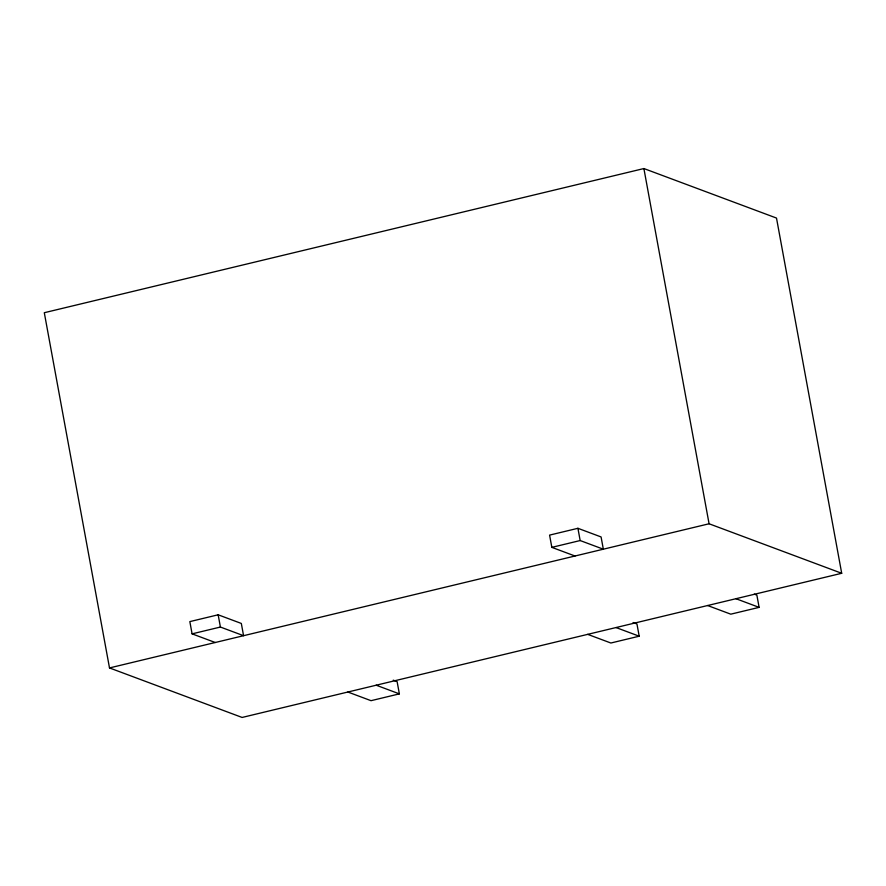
<?xml version="1.0" encoding="UTF-8"?>
<svg xmlns="http://www.w3.org/2000/svg" width="886" height="886" viewBox="0 0 886 886"><rect width="100%" height="100%" fill="white"/><g stroke="black" fill="none" stroke-linecap="round" stroke-linejoin="round"><path stroke-width="1.33" d="M643.889 168.55L44.3 312.714L109.499 667.933L242.111 717.45L841.7 573.286L776.501 218.067L643.889 168.55L709.077 523.77L841.7 573.286M192.085 633.855L220.404 627.044L243.572 635.694L241.324 623.445L218.155 614.795L189.837 621.607L192.085 633.855L215.254 642.505M551.834 547.36L580.164 540.549L603.333 549.198L601.085 536.949L577.916 528.3L549.586 535.111L551.834 547.36L575.003 556.009M109.499 667.933L709.077 523.77M393.251 680.171L397.116 681.622L399.365 693.871L371.035 700.682L347.866 692.021M633.091 622.515L636.945 623.954L639.194 636.203L610.875 643.014L587.706 634.365M754.296 594.152L756.865 595.115L759.114 607.364L730.784 614.175L707.615 605.526M735.945 598.714L759.114 607.364M616.025 627.554L639.194 636.203M376.196 685.21L399.365 693.871M577.916 528.3L580.164 540.549M218.155 614.795L220.404 627.044"/></g></svg>
